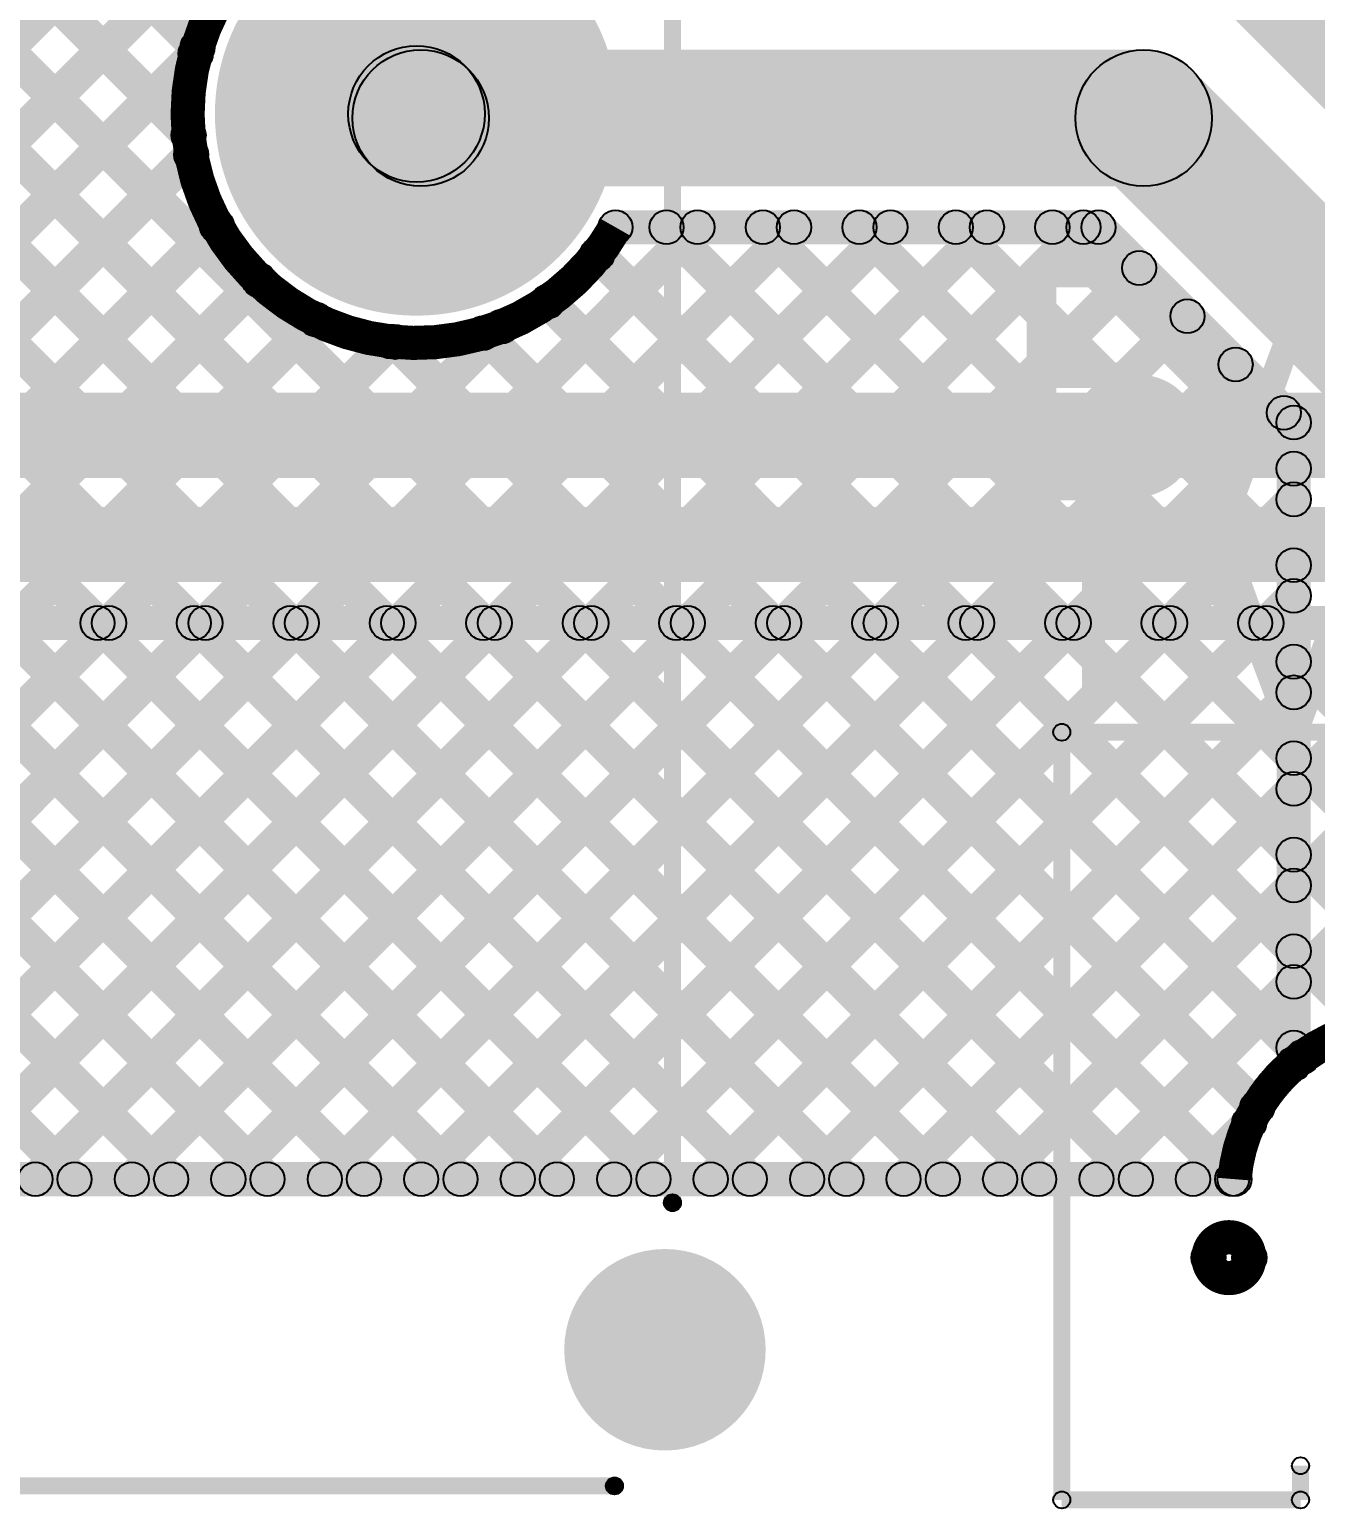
# Model space of a CAD drawing. Header units: millimetres. Extents: x -0.08 to 3.07, y -0.08 to 2.73.
# Drawn here: x 1.3824 to 1.7594, y 0.0875 to 0.5209 of the extents above; entities that cross this region are included whole.
import ezdxf

# ---------------------------------------------------------------- set-up
doc = ezdxf.new("R2010")
doc.units = ezdxf.units.MM
doc.header["$MEASUREMENT"] = 0
for name, color, linetype in [('BottomLayer', 5, 'Continuous'), ('BottomSolder', 6, 'Continuous'), ('PadHoleLayer', 156, 'Continuous'), ('TopLayer', 1, 'Continuous'), ('TopOverlay', 2, 'Continuous'), ('TopSolder', 216, 'Continuous')]:
    doc.layers.add(name, color=color, linetype=linetype)

# ---------------------------------------------------------------- blocks, each defined once
blk = doc.blocks.new('SS_12D11L5_74')
at = {"layer": 'BottomLayer'}
h = blk.add_hatch(color=5, dxfattribs=at)
edge = h.paths.add_edge_path()
edge.add_arc((-0.18898, -0.1811), 0.05512, 0, 360)
at = {"layer": 'BottomSolder'}
h = blk.add_hatch(color=6, dxfattribs=at)
edge = h.paths.add_edge_path()
edge.add_arc((-0.26181, 0.1811), 0.004, 0, 360)
h = blk.add_hatch(color=6, dxfattribs=at)
edge = h.paths.add_edge_path()
edge.add_arc((-0.18898, -0.1811), 0.05912, 0, 360)
at = {"layer": 'PadHoleLayer'}
h = blk.add_hatch(color=156, dxfattribs=at)
edge = h.paths.add_edge_path()
edge.add_arc((-0.26181, 0.1811), 0.02953, 0, 360)
h = blk.add_hatch(color=156, dxfattribs=at)
edge = h.paths.add_edge_path()
edge.add_arc((-0.18898, -0.1811), 0.0315, 0, 360)
at = {"layer": 'TopLayer'}
h = blk.add_hatch(color=1, dxfattribs=at)
edge = h.paths.add_edge_path()
edge.add_arc((-0.18898, -0.1811), 0.05512, 0, 360)
at = {"layer": 'TopOverlay'}
h = blk.add_hatch(color=2, dxfattribs=at)
edge = h.paths.add_edge_path()
edge.add_arc((-0.247, 0.221), 0.0025, 0, 360)
for points in [[(0.247, 0.2235), (0.247, 0.2185), (-0.247, 0.2185), (-0.247, 0.2235)], [(-0.2665, 0.138), (-0.2615, 0.138), (-0.2615, -0.214), (-0.2665, -0.214)]]:
    blk.add_hatch(color=2, dxfattribs=at).paths.add_polyline_path(points)
h = blk.add_hatch(color=2, dxfattribs=at)
edge = h.paths.add_edge_path()
edge.add_arc((-0.264, 0.138), 0.0025, 0, 360)
at = {"layer": 'TopSolder'}
h = blk.add_hatch(color=216, dxfattribs=at)
edge = h.paths.add_edge_path()
edge.add_arc((-0.26181, 0.1811), 0.004, 0, 360)
h = blk.add_hatch(color=216, dxfattribs=at)
edge = h.paths.add_edge_path()
edge.add_arc((-0.18898, -0.1811), 0.05912, 0, 360)
at = {"layer": 'TopOverlay'}
for centre in [(-0.247, 0.221), (-0.264, 0.138)]:
    blk.add_circle(centre, 0.0025, dxfattribs=at)
blk = doc.blocks.new('JST_C_________96')
at = {"layer": 'BottomLayer'}
h = blk.add_hatch(color=5, dxfattribs=at)
edge = h.paths.add_edge_path()
edge.add_arc((0, 0), 0.0375, 0, 360)
h = blk.add_hatch(color=5, dxfattribs=at)
edge = h.paths.add_edge_path()
edge.add_arc((0.1, 0), 0.0375, 0, 360)
at = {"layer": 'BottomSolder'}
h = blk.add_hatch(color=6, dxfattribs=at)
edge = h.paths.add_edge_path()
edge.add_arc((0, 0), 0.0415, 0, 360)
h = blk.add_hatch(color=6, dxfattribs=at)
edge = h.paths.add_edge_path()
edge.add_arc((0.1, 0), 0.0415, 0, 360)
at = {"layer": 'PadHoleLayer'}
h = blk.add_hatch(color=156, dxfattribs=at)
edge = h.paths.add_edge_path()
edge.add_arc((0, 0), 0.0195, 0, 360)
h = blk.add_hatch(color=156, dxfattribs=at)
edge = h.paths.add_edge_path()
edge.add_arc((0.1, 0), 0.0195, 0, 360)
at = {"layer": 'TopLayer'}
h = blk.add_hatch(color=1, dxfattribs=at)
edge = h.paths.add_edge_path()
edge.add_arc((0, 0), 0.0375, 0, 360)
h = blk.add_hatch(color=1, dxfattribs=at)
edge = h.paths.add_edge_path()
edge.add_arc((0.1, 0), 0.0375, 0, 360)
at = {"layer": 'TopOverlay'}
h = blk.add_hatch(color=2, dxfattribs=at)
edge = h.paths.add_edge_path()
edge.add_arc((-0.1, 0.135), 0.0025, 0, 360)
h = blk.add_hatch(color=2, dxfattribs=at)
edge = h.paths.add_edge_path()
edge.add_arc((-0.1, 0.135), 0.0025, 0, 360)
for points in [[(-0.0975, -0.09), (-0.1025, -0.09), (-0.1025, 0.135), (-0.0975, 0.135)], [(-0.1, 0.1325), (-0.1, 0.1375), (0.2, 0.1375), (0.2, 0.1325)], [(0.2025, -0.09), (0.1975, -0.09), (0.1975, 0.135), (0.2025, 0.135)], [(-0.0275, -0.09), (-0.0325, -0.09), (-0.0325, -0.08), (-0.0275, -0.08)], [(0.1325, -0.09), (0.1275, -0.09), (0.1275, -0.08), (0.1325, -0.08)], [(-0.1, -0.0925), (-0.1, -0.0875), (-0.03, -0.0875), (-0.03, -0.0925)], [(0.13, -0.0925), (0.13, -0.0875), (0.2, -0.0875), (0.2, -0.0925)]]:
    blk.add_hatch(color=2, dxfattribs=at).paths.add_polyline_path(points)
h = blk.add_hatch(color=2, dxfattribs=at)
edge = h.paths.add_edge_path()
edge.add_arc((0.2, 0.135), 0.0025, 0, 360)
h = blk.add_hatch(color=2, dxfattribs=at)
edge = h.paths.add_edge_path()
edge.add_arc((0.2, 0.135), 0.0025, 0, 360)
h = blk.add_hatch(color=2, dxfattribs=at)
edge = h.paths.add_edge_path()
edge.add_arc((-0.057, -0.019), 0.005, 0, 360)
h = blk.add_hatch(color=2, dxfattribs=at)
edge = h.paths.add_edge_path()
edge.add_arc((-0.045, -0.019), 0.005, 0, 360)
h = blk.add_hatch(color=2, dxfattribs=at)
edge = h.paths.add_edge_path()
edge.add_arc((-0.03, -0.08), 0.0025, 0, 360)
h = blk.add_hatch(color=2, dxfattribs=at)
edge = h.paths.add_edge_path()
edge.add_arc((0.13, -0.08), 0.0025, 0, 360)
h = blk.add_hatch(color=2, dxfattribs=at)
edge = h.paths.add_edge_path()
edge.add_arc((-0.1, -0.09), 0.0025, 0, 360)
h = blk.add_hatch(color=2, dxfattribs=at)
edge = h.paths.add_edge_path()
edge.add_arc((-0.1, -0.09), 0.0025, 0, 360)
h = blk.add_hatch(color=2, dxfattribs=at)
edge = h.paths.add_edge_path()
edge.add_arc((-0.03, -0.09), 0.0025, 0, 360)
h = blk.add_hatch(color=2, dxfattribs=at)
edge = h.paths.add_edge_path()
edge.add_arc((-0.03, -0.09), 0.0025, 0, 360)
h = blk.add_hatch(color=2, dxfattribs=at)
edge = h.paths.add_edge_path()
edge.add_arc((0.13, -0.09), 0.0025, 0, 360)
h = blk.add_hatch(color=2, dxfattribs=at)
edge = h.paths.add_edge_path()
edge.add_arc((0.13, -0.09), 0.0025, 0, 360)
h = blk.add_hatch(color=2, dxfattribs=at)
edge = h.paths.add_edge_path()
edge.add_arc((0.2, -0.09), 0.0025, 0, 360)
h = blk.add_hatch(color=2, dxfattribs=at)
edge = h.paths.add_edge_path()
edge.add_arc((0.2, -0.09), 0.0025, 0, 360)
at = {"layer": 'TopSolder'}
h = blk.add_hatch(color=216, dxfattribs=at)
edge = h.paths.add_edge_path()
edge.add_arc((0, 0), 0.0415, 0, 360)
h = blk.add_hatch(color=216, dxfattribs=at)
edge = h.paths.add_edge_path()
edge.add_arc((0.1, 0), 0.0415, 0, 360)
at = {"layer": 'TopOverlay', "const_width": 0.01}
blk.add_lwpolyline([(-0.045, -0.019, 1), (-0.057, -0.019, 1)], format="xyb", close=True, dxfattribs=at)
at = {"layer": 'TopOverlay'}
for centre, radius in [((-0.1, 0.135), 0.0025), ((-0.1, 0.135), 0.0025), ((0.2, 0.135), 0.0025), ((0.2, 0.135), 0.0025), ((-0.057, -0.019), 0.005), ((-0.045, -0.019), 0.005), ((-0.03, -0.08), 0.0025), ((0.13, -0.08), 0.0025), ((-0.1, -0.09), 0.0025), ((-0.1, -0.09), 0.0025), ((-0.03, -0.09), 0.0025), ((-0.03, -0.09), 0.0025), ((0.13, -0.09), 0.0025), ((0.13, -0.09), 0.0025), ((0.2, -0.09), 0.0025), ((0.2, -0.09), 0.0025)]:
    blk.add_circle(centre, radius, dxfattribs=at)

msp = doc.modelspace()

# ---------------------------------------------------------------- hatches: boundary and pattern name
at = {"layer": 'BottomLayer'}
for points in [[(0.973, 0.3895), (0.973, 0.4145), (2.14587, 0.4145), (2.14587, 0.3895)], [(0.973, 0.359), (0.973, 0.381), (2.157, 0.381), (2.157, 0.359)], [(0.97916, 0.342), (0.97916, 0.352), (2.157, 0.352), (2.157, 0.342)], [(1.22902, 0.34346), (1.23609, 0.35054), (1.39909, 0.18754), (1.39202, 0.18046)], [(1.24617, 0.18046), (1.2391, 0.18754), (1.4021, 0.35054), (1.40917, 0.34346)], [(1.2573, 0.34346), (1.26437, 0.35054), (1.42737, 0.18754), (1.4203, 0.18046)], [(1.27446, 0.18046), (1.26738, 0.18754), (1.43038, 0.35054), (1.43746, 0.34346)], [(1.28558, 0.34346), (1.29266, 0.35054), (1.45566, 0.18754), (1.44858, 0.18046)], [(1.30274, 0.18046), (1.29567, 0.18754), (1.45867, 0.35054), (1.46574, 0.34346)], [(1.31387, 0.34346), (1.32094, 0.35054), (1.48394, 0.18754), (1.47687, 0.18046)], [(1.33102, 0.18046), (1.32395, 0.18754), (1.48695, 0.35054), (1.49402, 0.34346)], [(1.34215, 0.34346), (1.34922, 0.35054), (1.51222, 0.18754), (1.50515, 0.18046)], [(1.35931, 0.18046), (1.35224, 0.18754), (1.51524, 0.35054), (1.52231, 0.34346)], [(1.37044, 0.34346), (1.37751, 0.35054), (1.54051, 0.18754), (1.53344, 0.18046)], [(1.38759, 0.18046), (1.38052, 0.18754), (1.54352, 0.35054), (1.55059, 0.34346)], [(1.39872, 0.34346), (1.40579, 0.35054), (1.56879, 0.18754), (1.56172, 0.18046)], [(1.41588, 0.18046), (1.40881, 0.18754), (1.57181, 0.35054), (1.57888, 0.34346)], [(1.42701, 0.34346), (1.43408, 0.35054), (1.59708, 0.18754), (1.59001, 0.18046)], [(1.44416, 0.18046), (1.43709, 0.18754), (1.60009, 0.35054), (1.60716, 0.34346)], [(1.45529, 0.34346), (1.46236, 0.35054), (1.62536, 0.18754), (1.61829, 0.18046)], [(1.47245, 0.18046), (1.46538, 0.18754), (1.62838, 0.35054), (1.63545, 0.34346)], [(1.48357, 0.34346), (1.49065, 0.35054), (1.65365, 0.18754), (1.64657, 0.18046)], [(1.50073, 0.18046), (1.49366, 0.18754), (1.65666, 0.35054), (1.66373, 0.34346)], [(1.51186, 0.34346), (1.51893, 0.35054), (1.68193, 0.18754), (1.67486, 0.18046)], [(1.52901, 0.18046), (1.52194, 0.18754), (1.68494, 0.35054), (1.69201, 0.34346)], [(1.54014, 0.34346), (1.54721, 0.35054), (1.71021, 0.18754), (1.70314, 0.18046)], [(1.5573, 0.18046), (1.55023, 0.18754), (1.71323, 0.35054), (1.7203, 0.34346)], [(1.56843, 0.34346), (1.5755, 0.35054), (1.7385, 0.18754), (1.73143, 0.18046)], [(1.58558, 0.18046), (1.57851, 0.18754), (1.74151, 0.35054), (1.74858, 0.34346)], [(1.59671, 0.34346), (1.60378, 0.35054), (1.7458, 0.20852), (1.73873, 0.20145)], [(1.61387, 0.18046), (1.6068, 0.18754), (1.7698, 0.35054), (1.77687, 0.34346)], [(1.625, 0.34346), (1.63207, 0.35054), (1.7592, 0.2234), (1.75213, 0.21633)], [(1.64215, 0.18046), (1.63508, 0.18754), (1.79808, 0.35054), (1.80515, 0.34346)], [(1.65328, 0.34346), (1.66035, 0.35054), (1.77882, 0.23207), (1.77174, 0.225)], [(1.67044, 0.18046), (1.66337, 0.18754), (1.82637, 0.35054), (1.83344, 0.34346)], [(1.68156, 0.34346), (1.68864, 0.35054), (1.81211, 0.22706), (1.80504, 0.21999)], [(1.69872, 0.18046), (1.69165, 0.18754), (1.85465, 0.35054), (1.86172, 0.34346)], [(1.70985, 0.34346), (1.71692, 0.35054), (1.84918, 0.21828), (1.84211, 0.21121)], [(1.73813, 0.34346), (1.7452, 0.35054), (1.86518, 0.23056), (1.85811, 0.22349)], [(1.727, 0.18046), (1.71993, 0.18754), (1.73639, 0.20399), (1.74346, 0.19692)], [(0.81199, 0.179), (0.81199, 0.189), (1.73566, 0.189), (1.73566, 0.179)]]:
    msp.add_hatch(color=5, dxfattribs=at).paths.add_polyline_path(points)
h = msp.add_hatch(color=5, dxfattribs=at)
edge = h.paths.add_edge_path()
edge.add_arc((1.40226, 0.347), 0.005, 0, 360)
h = msp.add_hatch(color=5, dxfattribs=at)
edge = h.paths.add_edge_path()
edge.add_arc((1.40564, 0.347), 0.005, 0, 360)
h = msp.add_hatch(color=5, dxfattribs=at)
edge = h.paths.add_edge_path()
edge.add_arc((1.43054, 0.347), 0.005, 0, 360)
h = msp.add_hatch(color=5, dxfattribs=at)
edge = h.paths.add_edge_path()
edge.add_arc((1.43392, 0.347), 0.005, 0, 360)
h = msp.add_hatch(color=5, dxfattribs=at)
edge = h.paths.add_edge_path()
edge.add_arc((1.45883, 0.347), 0.005, 0, 360)
h = msp.add_hatch(color=5, dxfattribs=at)
edge = h.paths.add_edge_path()
edge.add_arc((1.4622, 0.347), 0.005, 0, 360)
h = msp.add_hatch(color=5, dxfattribs=at)
edge = h.paths.add_edge_path()
edge.add_arc((1.48711, 0.347), 0.005, 0, 360)
h = msp.add_hatch(color=5, dxfattribs=at)
edge = h.paths.add_edge_path()
edge.add_arc((1.49049, 0.347), 0.005, 0, 360)
h = msp.add_hatch(color=5, dxfattribs=at)
edge = h.paths.add_edge_path()
edge.add_arc((1.51539, 0.347), 0.005, 0, 360)
h = msp.add_hatch(color=5, dxfattribs=at)
edge = h.paths.add_edge_path()
edge.add_arc((1.51877, 0.347), 0.005, 0, 360)
h = msp.add_hatch(color=5, dxfattribs=at)
edge = h.paths.add_edge_path()
edge.add_arc((1.54368, 0.347), 0.005, 0, 360)
h = msp.add_hatch(color=5, dxfattribs=at)
edge = h.paths.add_edge_path()
edge.add_arc((1.54706, 0.347), 0.005, 0, 360)
h = msp.add_hatch(color=5, dxfattribs=at)
edge = h.paths.add_edge_path()
edge.add_arc((1.57196, 0.347), 0.005, 0, 360)
h = msp.add_hatch(color=5, dxfattribs=at)
edge = h.paths.add_edge_path()
edge.add_arc((1.57534, 0.347), 0.005, 0, 360)
h = msp.add_hatch(color=5, dxfattribs=at)
edge = h.paths.add_edge_path()
edge.add_arc((1.60025, 0.347), 0.005, 0, 360)
h = msp.add_hatch(color=5, dxfattribs=at)
edge = h.paths.add_edge_path()
edge.add_arc((1.60363, 0.347), 0.005, 0, 360)
h = msp.add_hatch(color=5, dxfattribs=at)
edge = h.paths.add_edge_path()
edge.add_arc((1.62853, 0.347), 0.005, 0, 360)
h = msp.add_hatch(color=5, dxfattribs=at)
edge = h.paths.add_edge_path()
edge.add_arc((1.63191, 0.347), 0.005, 0, 360)
h = msp.add_hatch(color=5, dxfattribs=at)
edge = h.paths.add_edge_path()
edge.add_arc((1.65682, 0.347), 0.005, 0, 360)
h = msp.add_hatch(color=5, dxfattribs=at)
edge = h.paths.add_edge_path()
edge.add_arc((1.66019, 0.347), 0.005, 0, 360)
h = msp.add_hatch(color=5, dxfattribs=at)
edge = h.paths.add_edge_path()
edge.add_arc((1.6851, 0.347), 0.005, 0, 360)
h = msp.add_hatch(color=5, dxfattribs=at)
edge = h.paths.add_edge_path()
edge.add_arc((1.68848, 0.347), 0.005, 0, 360)
h = msp.add_hatch(color=5, dxfattribs=at)
edge = h.paths.add_edge_path()
edge.add_arc((1.71338, 0.347), 0.005, 0, 360)
h = msp.add_hatch(color=5, dxfattribs=at)
edge = h.paths.add_edge_path()
edge.add_arc((1.71676, 0.347), 0.005, 0, 360)
h = msp.add_hatch(color=5, dxfattribs=at)
edge = h.paths.add_edge_path()
edge.add_arc((1.74167, 0.347), 0.005, 0, 360)
h = msp.add_hatch(color=5, dxfattribs=at)
edge = h.paths.add_edge_path()
edge.add_arc((1.74505, 0.347), 0.005, 0, 360)
h = msp.add_hatch(color=5, dxfattribs=at)
edge = h.paths.add_edge_path()
edge.add_arc((1.75566, 0.21987), 0.005, 0, 360)
h = msp.add_hatch(color=5, dxfattribs=at)
edge = h.paths.add_edge_path()
edge.add_arc((1.74227, 0.20498), 0.005, 0, 360)
h = msp.add_hatch(color=5, dxfattribs=at)
edge = h.paths.add_edge_path()
edge.add_arc((1.73992, 0.20045), 0.005, 0, 360)
h = msp.add_hatch(color=5, dxfattribs=at)
edge = h.paths.add_edge_path()
edge.add_arc((1.38406, 0.184), 0.005, 0, 360)
h = msp.add_hatch(color=5, dxfattribs=at)
edge = h.paths.add_edge_path()
edge.add_arc((1.39555, 0.184), 0.005, 0, 360)
h = msp.add_hatch(color=5, dxfattribs=at)
edge = h.paths.add_edge_path()
edge.add_arc((1.41234, 0.184), 0.005, 0, 360)
h = msp.add_hatch(color=5, dxfattribs=at)
edge = h.paths.add_edge_path()
edge.add_arc((1.42384, 0.184), 0.005, 0, 360)
h = msp.add_hatch(color=5, dxfattribs=at)
edge = h.paths.add_edge_path()
edge.add_arc((1.44063, 0.184), 0.005, 0, 360)
h = msp.add_hatch(color=5, dxfattribs=at)
edge = h.paths.add_edge_path()
edge.add_arc((1.45212, 0.184), 0.005, 0, 360)
h = msp.add_hatch(color=5, dxfattribs=at)
edge = h.paths.add_edge_path()
edge.add_arc((1.46891, 0.184), 0.005, 0, 360)
h = msp.add_hatch(color=5, dxfattribs=at)
edge = h.paths.add_edge_path()
edge.add_arc((1.4804, 0.184), 0.005, 0, 360)
h = msp.add_hatch(color=5, dxfattribs=at)
edge = h.paths.add_edge_path()
edge.add_arc((1.49719, 0.184), 0.005, 0, 360)
h = msp.add_hatch(color=5, dxfattribs=at)
edge = h.paths.add_edge_path()
edge.add_arc((1.50869, 0.184), 0.005, 0, 360)
h = msp.add_hatch(color=5, dxfattribs=at)
edge = h.paths.add_edge_path()
edge.add_arc((1.52548, 0.184), 0.005, 0, 360)
h = msp.add_hatch(color=5, dxfattribs=at)
edge = h.paths.add_edge_path()
edge.add_arc((1.53697, 0.184), 0.005, 0, 360)
h = msp.add_hatch(color=5, dxfattribs=at)
edge = h.paths.add_edge_path()
edge.add_arc((1.55376, 0.184), 0.005, 0, 360)
h = msp.add_hatch(color=5, dxfattribs=at)
edge = h.paths.add_edge_path()
edge.add_arc((1.56526, 0.184), 0.005, 0, 360)
h = msp.add_hatch(color=5, dxfattribs=at)
edge = h.paths.add_edge_path()
edge.add_arc((1.58205, 0.184), 0.005, 0, 360)
h = msp.add_hatch(color=5, dxfattribs=at)
edge = h.paths.add_edge_path()
edge.add_arc((1.59354, 0.184), 0.005, 0, 360)
h = msp.add_hatch(color=5, dxfattribs=at)
edge = h.paths.add_edge_path()
edge.add_arc((1.61033, 0.184), 0.005, 0, 360)
h = msp.add_hatch(color=5, dxfattribs=at)
edge = h.paths.add_edge_path()
edge.add_arc((1.62183, 0.184), 0.005, 0, 360)
h = msp.add_hatch(color=5, dxfattribs=at)
edge = h.paths.add_edge_path()
edge.add_arc((1.63862, 0.184), 0.005, 0, 360)
h = msp.add_hatch(color=5, dxfattribs=at)
edge = h.paths.add_edge_path()
edge.add_arc((1.65011, 0.184), 0.005, 0, 360)
h = msp.add_hatch(color=5, dxfattribs=at)
edge = h.paths.add_edge_path()
edge.add_arc((1.6669, 0.184), 0.005, 0, 360)
h = msp.add_hatch(color=5, dxfattribs=at)
edge = h.paths.add_edge_path()
edge.add_arc((1.67839, 0.184), 0.005, 0, 360)
h = msp.add_hatch(color=5, dxfattribs=at)
edge = h.paths.add_edge_path()
edge.add_arc((1.69518, 0.184), 0.005, 0, 360)
h = msp.add_hatch(color=5, dxfattribs=at)
edge = h.paths.add_edge_path()
edge.add_arc((1.70668, 0.184), 0.005, 0, 360)
h = msp.add_hatch(color=5, dxfattribs=at)
edge = h.paths.add_edge_path()
edge.add_arc((1.72347, 0.184), 0.005, 0, 360)
h = msp.add_hatch(color=5, dxfattribs=at)
edge = h.paths.add_edge_path()
edge.add_arc((1.73496, 0.184), 0.005, 0, 360)
h = msp.add_hatch(color=5, dxfattribs=at)
edge = h.paths.add_edge_path()
edge.add_arc((1.73566, 0.184), 0.005, 0, 360)
h = msp.add_hatch(color=5, dxfattribs=at)
edge = h.paths.add_edge_path()
edge.add_arc((1.73566, 0.184), 0.005, 0, 360)
at = {"layer": 'TopLayer'}
for points in [[(1.66986, 0.58986), (1.69814, 0.61814), (2.15655, 0.15973), (2.12827, 0.13145)], [(1.3353, 0.57659), (1.34237, 0.58366), (1.43252, 0.49351), (1.42545, 0.48644)], [(1.37572, 0.508), (1.36865, 0.51507), (1.41211, 0.55854), (1.41918, 0.55146)], [(1.37635, 0.48035), (1.36928, 0.48742), (1.44039, 0.55854), (1.44747, 0.55146)], [(1.38871, 0.55146), (1.39578, 0.55854), (1.43512, 0.5192), (1.42804, 0.51213)], [(1.36535, 0.51825), (1.37242, 0.52533), (1.71021, 0.18754), (1.70314, 0.18046)], [(1.10475, 0.18046), (1.09768, 0.18754), (1.42752, 0.51738), (1.43459, 0.5103)], [(1.18023, 0.50539), (1.1873, 0.51246), (1.51222, 0.18754), (1.50515, 0.18046)], [(1.49702, 0.475), (1.49702, 0.515), (1.709, 0.515), (1.709, 0.475)], [(1.48167, 0.48206), (1.50996, 0.51035), (1.51116, 0.50914), (1.48288, 0.48086)], [(1.69486, 0.48086), (1.72314, 0.50914), (1.79914, 0.43314), (1.77086, 0.40486)], [(1.37002, 0.48531), (1.37709, 0.49238), (1.68193, 0.18754), (1.67486, 0.18046)], [(1.13303, 0.18046), (1.12596, 0.18754), (1.42623, 0.4878), (1.4333, 0.48073)], [(1.17973, 0.4776), (1.1868, 0.48467), (1.48394, 0.18754), (1.47687, 0.18046)], [(1.36368, 0.46336), (1.37075, 0.47043), (1.65365, 0.18754), (1.64657, 0.18046)], [(1.16132, 0.18046), (1.15425, 0.18754), (1.4337, 0.46698), (1.44077, 0.45991)], [(1.17151, 0.45753), (1.17859, 0.46461), (1.45566, 0.18754), (1.44858, 0.18046)], [(1.30274, 0.18046), (1.29567, 0.18754), (1.57467, 0.46654), (1.58174, 0.45946)], [(1.33102, 0.18046), (1.32395, 0.18754), (1.60295, 0.46654), (1.61002, 0.45946)], [(1.35931, 0.18046), (1.35224, 0.18754), (1.63124, 0.46654), (1.63831, 0.45946)], [(1.38759, 0.18046), (1.38052, 0.18754), (1.65952, 0.46654), (1.66659, 0.45946)], [(1.41588, 0.18046), (1.40881, 0.18754), (1.68781, 0.46654), (1.69488, 0.45946)], [(1.55414, 0.458), (1.55414, 0.468), (1.69575, 0.468), (1.69575, 0.458)], [(1.56556, 0.45946), (1.57264, 0.46654), (1.75654, 0.28264), (1.74946, 0.27556)], [(1.59385, 0.45946), (1.60092, 0.46654), (1.75654, 0.31092), (1.74946, 0.30385)], [(1.62213, 0.45946), (1.6292, 0.46654), (1.75654, 0.3392), (1.74946, 0.33213)], [(1.65042, 0.45946), (1.65749, 0.46654), (1.75654, 0.36749), (1.74946, 0.36042)], [(1.6787, 0.45946), (1.68577, 0.46654), (1.75654, 0.39577), (1.74946, 0.3887)], [(1.69221, 0.45946), (1.69928, 0.46654), (1.75654, 0.40928), (1.74946, 0.40221)], [(1.54527, 0.45148), (1.55234, 0.45855), (1.75654, 0.25435), (1.74946, 0.24728)], [(1.1896, 0.18046), (1.18253, 0.18754), (1.44606, 0.45107), (1.45314, 0.444)], [(1.35213, 0.44662), (1.3592, 0.45369), (1.62536, 0.18754), (1.61829, 0.18046)], [(1.44416, 0.18046), (1.43709, 0.18754), (1.70415, 0.45459), (1.71122, 0.44752)], [(1.15857, 0.4422), (1.16564, 0.44927), (1.42737, 0.18754), (1.4203, 0.18046)], [(1.53077, 0.43769), (1.53784, 0.44476), (1.75654, 0.22607), (1.74946, 0.219)], [(1.14128, 0.4312), (1.14835, 0.43827), (1.39909, 0.18754), (1.39202, 0.18046)], [(1.21789, 0.18046), (1.21082, 0.18754), (1.46275, 0.43947), (1.46982, 0.4324)], [(1.33627, 0.4342), (1.34334, 0.44127), (1.59708, 0.18754), (1.59001, 0.18046)], [(1.47245, 0.18046), (1.46538, 0.18754), (1.71829, 0.44045), (1.72536, 0.43338)], [(1.27446, 0.18046), (1.26738, 0.18754), (1.51732, 0.43747), (1.52439, 0.4304)], [(1.28611, 0.42779), (1.29318, 0.43486), (1.54051, 0.18754), (1.53344, 0.18046)], [(1.31551, 0.42667), (1.32259, 0.43374), (1.56879, 0.18754), (1.56172, 0.18046)], [(1.51174, 0.42843), (1.51881, 0.43551), (1.7458, 0.20852), (1.73873, 0.20145)], [(1.24617, 0.18046), (1.2391, 0.18754), (1.48463, 0.43306), (1.4917, 0.42599)], [(1.48605, 0.42584), (1.49312, 0.43291), (1.7385, 0.18754), (1.73143, 0.18046)], [(1.50073, 0.18046), (1.49366, 0.18754), (1.73243, 0.42631), (1.73951, 0.41924)], [(1.52901, 0.18046), (1.52194, 0.18754), (1.74658, 0.41217), (1.75365, 0.4051)], [(1.758, 0.21777), (1.748, 0.21777), (1.748, 0.40575), (1.758, 0.40575)], [(1.5573, 0.18046), (1.55023, 0.18754), (1.74946, 0.38677), (1.75654, 0.3797)], [(1.58558, 0.18046), (1.57851, 0.18754), (1.74946, 0.35849), (1.75654, 0.35142)], [(1.61387, 0.18046), (1.6068, 0.18754), (1.74946, 0.3302), (1.75654, 0.32313)], [(1.64215, 0.18046), (1.63508, 0.18754), (1.74946, 0.30192), (1.75654, 0.29485)], [(1.67044, 0.18046), (1.66337, 0.18754), (1.74946, 0.27363), (1.75654, 0.26656)], [(1.69872, 0.18046), (1.69165, 0.18754), (1.74946, 0.24535), (1.75654, 0.23828)], [(1.727, 0.18046), (1.71993, 0.18754), (1.73639, 0.20399), (1.74346, 0.19692)], [(0.81199, 0.179), (0.81199, 0.189), (1.73566, 0.189), (1.73566, 0.179)]]:
    msp.add_hatch(color=1, dxfattribs=at).paths.add_polyline_path(points)
h = msp.add_hatch(color=1, dxfattribs=at)
edge = h.paths.add_edge_path()
edge.add_arc((1.43158, 0.51567), 0.005, 0, 360)
h = msp.add_hatch(color=1, dxfattribs=at)
edge = h.paths.add_edge_path()
edge.add_arc((1.43106, 0.51384), 0.005, 0, 360)
h = msp.add_hatch(color=1, dxfattribs=at)
edge = h.paths.add_edge_path()
edge.add_arc((1.49581, 0.4962), 0.02, 0, 360)
h = msp.add_hatch(color=1, dxfattribs=at)
edge = h.paths.add_edge_path()
edge.add_arc((1.49702, 0.495), 0.02, 0, 360)
h = msp.add_hatch(color=1, dxfattribs=at)
edge = h.paths.add_edge_path()
edge.add_arc((1.49702, 0.495), 0.02, 0, 360)
h = msp.add_hatch(color=1, dxfattribs=at)
edge = h.paths.add_edge_path()
edge.add_arc((1.709, 0.495), 0.02, 0, 360)
h = msp.add_hatch(color=1, dxfattribs=at)
edge = h.paths.add_edge_path()
edge.add_arc((1.709, 0.495), 0.02, 0, 360)
h = msp.add_hatch(color=1, dxfattribs=at)
edge = h.paths.add_edge_path()
edge.add_arc((1.42899, 0.48998), 0.005, 0, 360)
h = msp.add_hatch(color=1, dxfattribs=at)
edge = h.paths.add_edge_path()
edge.add_arc((1.42977, 0.48427), 0.005, 0, 360)
h = msp.add_hatch(color=1, dxfattribs=at)
edge = h.paths.add_edge_path()
edge.add_arc((1.43723, 0.46345), 0.005, 0, 360)
h = msp.add_hatch(color=1, dxfattribs=at)
edge = h.paths.add_edge_path()
edge.add_arc((1.55414, 0.463), 0.005, 0, 360)
h = msp.add_hatch(color=1, dxfattribs=at)
edge = h.paths.add_edge_path()
edge.add_arc((1.55414, 0.463), 0.005, 0, 360)
h = msp.add_hatch(color=1, dxfattribs=at)
edge = h.paths.add_edge_path()
edge.add_arc((1.5691, 0.463), 0.005, 0, 360)
h = msp.add_hatch(color=1, dxfattribs=at)
edge = h.paths.add_edge_path()
edge.add_arc((1.5782, 0.463), 0.005, 0, 360)
h = msp.add_hatch(color=1, dxfattribs=at)
edge = h.paths.add_edge_path()
edge.add_arc((1.59738, 0.463), 0.005, 0, 360)
h = msp.add_hatch(color=1, dxfattribs=at)
edge = h.paths.add_edge_path()
edge.add_arc((1.60649, 0.463), 0.005, 0, 360)
h = msp.add_hatch(color=1, dxfattribs=at)
edge = h.paths.add_edge_path()
edge.add_arc((1.62567, 0.463), 0.005, 0, 360)
h = msp.add_hatch(color=1, dxfattribs=at)
edge = h.paths.add_edge_path()
edge.add_arc((1.63477, 0.463), 0.005, 0, 360)
h = msp.add_hatch(color=1, dxfattribs=at)
edge = h.paths.add_edge_path()
edge.add_arc((1.65395, 0.463), 0.005, 0, 360)
h = msp.add_hatch(color=1, dxfattribs=at)
edge = h.paths.add_edge_path()
edge.add_arc((1.66306, 0.463), 0.005, 0, 360)
h = msp.add_hatch(color=1, dxfattribs=at)
edge = h.paths.add_edge_path()
edge.add_arc((1.68224, 0.463), 0.005, 0, 360)
h = msp.add_hatch(color=1, dxfattribs=at)
edge = h.paths.add_edge_path()
edge.add_arc((1.69134, 0.463), 0.005, 0, 360)
h = msp.add_hatch(color=1, dxfattribs=at)
edge = h.paths.add_edge_path()
edge.add_arc((1.69575, 0.463), 0.005, 0, 360)
h = msp.add_hatch(color=1, dxfattribs=at)
edge = h.paths.add_edge_path()
edge.add_arc((1.69575, 0.463), 0.005, 0, 360)
h = msp.add_hatch(color=1, dxfattribs=at)
edge = h.paths.add_edge_path()
edge.add_arc((1.5488, 0.45501), 0.005, 0, 360)
h = msp.add_hatch(color=1, dxfattribs=at)
edge = h.paths.add_edge_path()
edge.add_arc((1.70769, 0.45106), 0.005, 0, 360)
h = msp.add_hatch(color=1, dxfattribs=at)
edge = h.paths.add_edge_path()
edge.add_arc((1.4496, 0.44753), 0.005, 0, 360)
h = msp.add_hatch(color=1, dxfattribs=at)
edge = h.paths.add_edge_path()
edge.add_arc((1.53431, 0.44122), 0.005, 0, 360)
h = msp.add_hatch(color=1, dxfattribs=at)
edge = h.paths.add_edge_path()
edge.add_arc((1.46628, 0.43593), 0.005, 0, 360)
h = msp.add_hatch(color=1, dxfattribs=at)
edge = h.paths.add_edge_path()
edge.add_arc((1.52085, 0.43393), 0.005, 0, 360)
h = msp.add_hatch(color=1, dxfattribs=at)
edge = h.paths.add_edge_path()
edge.add_arc((1.72183, 0.43692), 0.005, 0, 360)
h = msp.add_hatch(color=1, dxfattribs=at)
edge = h.paths.add_edge_path()
edge.add_arc((1.48816, 0.42952), 0.005, 0, 360)
h = msp.add_hatch(color=1, dxfattribs=at)
edge = h.paths.add_edge_path()
edge.add_arc((1.48959, 0.42938), 0.005, 0, 360)
h = msp.add_hatch(color=1, dxfattribs=at)
edge = h.paths.add_edge_path()
edge.add_arc((1.51528, 0.43197), 0.005, 0, 360)
h = msp.add_hatch(color=1, dxfattribs=at)
edge = h.paths.add_edge_path()
edge.add_arc((1.73597, 0.42278), 0.005, 0, 360)
h = msp.add_hatch(color=1, dxfattribs=at)
edge = h.paths.add_edge_path()
edge.add_arc((1.75011, 0.40863), 0.005, 0, 360)
h = msp.add_hatch(color=1, dxfattribs=at)
edge = h.paths.add_edge_path()
edge.add_arc((1.753, 0.40575), 0.005, 0, 360)
h = msp.add_hatch(color=1, dxfattribs=at)
edge = h.paths.add_edge_path()
edge.add_arc((1.753, 0.40575), 0.005, 0, 360)
h = msp.add_hatch(color=1, dxfattribs=at)
edge = h.paths.add_edge_path()
edge.add_arc((1.753, 0.39224), 0.005, 0, 360)
h = msp.add_hatch(color=1, dxfattribs=at)
edge = h.paths.add_edge_path()
edge.add_arc((1.753, 0.38324), 0.005, 0, 360)
h = msp.add_hatch(color=1, dxfattribs=at)
edge = h.paths.add_edge_path()
edge.add_arc((1.753, 0.36395), 0.005, 0, 360)
h = msp.add_hatch(color=1, dxfattribs=at)
edge = h.paths.add_edge_path()
edge.add_arc((1.753, 0.35495), 0.005, 0, 360)
h = msp.add_hatch(color=1, dxfattribs=at)
edge = h.paths.add_edge_path()
edge.add_arc((1.753, 0.33567), 0.005, 0, 360)
h = msp.add_hatch(color=1, dxfattribs=at)
edge = h.paths.add_edge_path()
edge.add_arc((1.753, 0.32667), 0.005, 0, 360)
h = msp.add_hatch(color=1, dxfattribs=at)
edge = h.paths.add_edge_path()
edge.add_arc((1.753, 0.30738), 0.005, 0, 360)
h = msp.add_hatch(color=1, dxfattribs=at)
edge = h.paths.add_edge_path()
edge.add_arc((1.753, 0.29838), 0.005, 0, 360)
h = msp.add_hatch(color=1, dxfattribs=at)
edge = h.paths.add_edge_path()
edge.add_arc((1.753, 0.2791), 0.005, 0, 360)
h = msp.add_hatch(color=1, dxfattribs=at)
edge = h.paths.add_edge_path()
edge.add_arc((1.753, 0.2701), 0.005, 0, 360)
h = msp.add_hatch(color=1, dxfattribs=at)
edge = h.paths.add_edge_path()
edge.add_arc((1.753, 0.25082), 0.005, 0, 360)
h = msp.add_hatch(color=1, dxfattribs=at)
edge = h.paths.add_edge_path()
edge.add_arc((1.753, 0.24182), 0.005, 0, 360)
h = msp.add_hatch(color=1, dxfattribs=at)
edge = h.paths.add_edge_path()
edge.add_arc((1.753, 0.22253), 0.005, 0, 360)
h = msp.add_hatch(color=1, dxfattribs=at)
edge = h.paths.add_edge_path()
edge.add_arc((1.753, 0.21777), 0.005, 0, 360)
h = msp.add_hatch(color=1, dxfattribs=at)
edge = h.paths.add_edge_path()
edge.add_arc((1.753, 0.21777), 0.005, 0, 360)
h = msp.add_hatch(color=1, dxfattribs=at)
edge = h.paths.add_edge_path()
edge.add_arc((1.74227, 0.20498), 0.005, 0, 360)
h = msp.add_hatch(color=1, dxfattribs=at)
edge = h.paths.add_edge_path()
edge.add_arc((1.73992, 0.20045), 0.005, 0, 360)
h = msp.add_hatch(color=1, dxfattribs=at)
edge = h.paths.add_edge_path()
edge.add_arc((1.38406, 0.184), 0.005, 0, 360)
h = msp.add_hatch(color=1, dxfattribs=at)
edge = h.paths.add_edge_path()
edge.add_arc((1.39555, 0.184), 0.005, 0, 360)
h = msp.add_hatch(color=1, dxfattribs=at)
edge = h.paths.add_edge_path()
edge.add_arc((1.41234, 0.184), 0.005, 0, 360)
h = msp.add_hatch(color=1, dxfattribs=at)
edge = h.paths.add_edge_path()
edge.add_arc((1.42384, 0.184), 0.005, 0, 360)
h = msp.add_hatch(color=1, dxfattribs=at)
edge = h.paths.add_edge_path()
edge.add_arc((1.44063, 0.184), 0.005, 0, 360)
h = msp.add_hatch(color=1, dxfattribs=at)
edge = h.paths.add_edge_path()
edge.add_arc((1.45212, 0.184), 0.005, 0, 360)
h = msp.add_hatch(color=1, dxfattribs=at)
edge = h.paths.add_edge_path()
edge.add_arc((1.46891, 0.184), 0.005, 0, 360)
h = msp.add_hatch(color=1, dxfattribs=at)
edge = h.paths.add_edge_path()
edge.add_arc((1.4804, 0.184), 0.005, 0, 360)
h = msp.add_hatch(color=1, dxfattribs=at)
edge = h.paths.add_edge_path()
edge.add_arc((1.49719, 0.184), 0.005, 0, 360)
h = msp.add_hatch(color=1, dxfattribs=at)
edge = h.paths.add_edge_path()
edge.add_arc((1.50869, 0.184), 0.005, 0, 360)
h = msp.add_hatch(color=1, dxfattribs=at)
edge = h.paths.add_edge_path()
edge.add_arc((1.52548, 0.184), 0.005, 0, 360)
h = msp.add_hatch(color=1, dxfattribs=at)
edge = h.paths.add_edge_path()
edge.add_arc((1.53697, 0.184), 0.005, 0, 360)
h = msp.add_hatch(color=1, dxfattribs=at)
edge = h.paths.add_edge_path()
edge.add_arc((1.55376, 0.184), 0.005, 0, 360)
h = msp.add_hatch(color=1, dxfattribs=at)
edge = h.paths.add_edge_path()
edge.add_arc((1.56526, 0.184), 0.005, 0, 360)
h = msp.add_hatch(color=1, dxfattribs=at)
edge = h.paths.add_edge_path()
edge.add_arc((1.58205, 0.184), 0.005, 0, 360)
h = msp.add_hatch(color=1, dxfattribs=at)
edge = h.paths.add_edge_path()
edge.add_arc((1.59354, 0.184), 0.005, 0, 360)
h = msp.add_hatch(color=1, dxfattribs=at)
edge = h.paths.add_edge_path()
edge.add_arc((1.61033, 0.184), 0.005, 0, 360)
h = msp.add_hatch(color=1, dxfattribs=at)
edge = h.paths.add_edge_path()
edge.add_arc((1.62183, 0.184), 0.005, 0, 360)
h = msp.add_hatch(color=1, dxfattribs=at)
edge = h.paths.add_edge_path()
edge.add_arc((1.63862, 0.184), 0.005, 0, 360)
h = msp.add_hatch(color=1, dxfattribs=at)
edge = h.paths.add_edge_path()
edge.add_arc((1.65011, 0.184), 0.005, 0, 360)
h = msp.add_hatch(color=1, dxfattribs=at)
edge = h.paths.add_edge_path()
edge.add_arc((1.6669, 0.184), 0.005, 0, 360)
h = msp.add_hatch(color=1, dxfattribs=at)
edge = h.paths.add_edge_path()
edge.add_arc((1.67839, 0.184), 0.005, 0, 360)
h = msp.add_hatch(color=1, dxfattribs=at)
edge = h.paths.add_edge_path()
edge.add_arc((1.69518, 0.184), 0.005, 0, 360)
h = msp.add_hatch(color=1, dxfattribs=at)
edge = h.paths.add_edge_path()
edge.add_arc((1.70668, 0.184), 0.005, 0, 360)
h = msp.add_hatch(color=1, dxfattribs=at)
edge = h.paths.add_edge_path()
edge.add_arc((1.72347, 0.184), 0.005, 0, 360)
h = msp.add_hatch(color=1, dxfattribs=at)
edge = h.paths.add_edge_path()
edge.add_arc((1.73496, 0.184), 0.005, 0, 360)
h = msp.add_hatch(color=1, dxfattribs=at)
edge = h.paths.add_edge_path()
edge.add_arc((1.73566, 0.184), 0.005, 0, 360)
h = msp.add_hatch(color=1, dxfattribs=at)
edge = h.paths.add_edge_path()
edge.add_arc((1.73566, 0.184), 0.005, 0, 360)

# ---------------------------------------------------------------- linework, layer by layer
at = {"layer": 'BottomLayer', "const_width": 0.01}
msp.add_lwpolyline([(1.73566, 0.184, -0.866657), (1.83347, 0.19005)], format="xyb", dxfattribs=at)
at = {"layer": 'BottomLayer'}
for centre in [(1.40226, 0.347), (1.40564, 0.347), (1.43054, 0.347), (1.43392, 0.347), (1.45883, 0.347), (1.4622, 0.347), (1.48711, 0.347), (1.49049, 0.347), (1.51539, 0.347), (1.51877, 0.347), (1.54368, 0.347), (1.54706, 0.347), (1.57196, 0.347), (1.57534, 0.347), (1.60025, 0.347), (1.60363, 0.347), (1.62853, 0.347), (1.63191, 0.347), (1.65682, 0.347), (1.66019, 0.347), (1.6851, 0.347), (1.68848, 0.347), (1.71338, 0.347), (1.71676, 0.347), (1.74167, 0.347), (1.74505, 0.347), (1.75566, 0.21987), (1.74227, 0.20498), (1.73992, 0.20045), (1.38406, 0.184), (1.39555, 0.184), (1.41234, 0.184), (1.42384, 0.184), (1.44063, 0.184), (1.45212, 0.184), (1.46891, 0.184), (1.4804, 0.184), (1.49719, 0.184), (1.50869, 0.184), (1.52548, 0.184), (1.53697, 0.184), (1.55376, 0.184), (1.56526, 0.184), (1.58205, 0.184), (1.59354, 0.184), (1.61033, 0.184), (1.62183, 0.184), (1.63862, 0.184), (1.65011, 0.184), (1.6669, 0.184), (1.67839, 0.184), (1.69518, 0.184), (1.70668, 0.184), (1.72347, 0.184), (1.73496, 0.184), (1.73566, 0.184), (1.73566, 0.184)]:
    msp.add_circle(centre, 0.005, dxfattribs=at)
at = {"layer": 'TopLayer', "const_width": 0.01}
for points in [[(1.55414, 0.463, -1.321182), (1.46344, 0.555)], [(1.73566, 0.184, -0.199318), (1.753, 0.21777)]]:
    msp.add_lwpolyline(points, format="xyb", dxfattribs=at)
at = {"layer": 'TopLayer'}
for centre, radius in [((1.43158, 0.51567), 0.005), ((1.43106, 0.51384), 0.005), ((1.49581, 0.4962), 0.02), ((1.49702, 0.495), 0.02), ((1.49702, 0.495), 0.02), ((1.709, 0.495), 0.02), ((1.709, 0.495), 0.02), ((1.42899, 0.48998), 0.005), ((1.42977, 0.48427), 0.005), ((1.43723, 0.46345), 0.005), ((1.55414, 0.463), 0.005), ((1.55414, 0.463), 0.005), ((1.5691, 0.463), 0.005), ((1.5782, 0.463), 0.005), ((1.59738, 0.463), 0.005), ((1.60649, 0.463), 0.005), ((1.62567, 0.463), 0.005), ((1.63477, 0.463), 0.005), ((1.65395, 0.463), 0.005), ((1.66306, 0.463), 0.005), ((1.68224, 0.463), 0.005), ((1.69134, 0.463), 0.005), ((1.69575, 0.463), 0.005), ((1.69575, 0.463), 0.005), ((1.5488, 0.45501), 0.005), ((1.70769, 0.45106), 0.005), ((1.4496, 0.44753), 0.005), ((1.53431, 0.44122), 0.005), ((1.46628, 0.43593), 0.005), ((1.52085, 0.43393), 0.005), ((1.72183, 0.43692), 0.005), ((1.48816, 0.42952), 0.005), ((1.48959, 0.42938), 0.005), ((1.51528, 0.43197), 0.005), ((1.73597, 0.42278), 0.005), ((1.75011, 0.40863), 0.005), ((1.753, 0.40575), 0.005), ((1.753, 0.40575), 0.005), ((1.753, 0.39224), 0.005), ((1.753, 0.38324), 0.005), ((1.753, 0.36395), 0.005), ((1.753, 0.35495), 0.005), ((1.753, 0.33567), 0.005), ((1.753, 0.32667), 0.005), ((1.753, 0.30738), 0.005), ((1.753, 0.29838), 0.005), ((1.753, 0.2791), 0.005), ((1.753, 0.2701), 0.005), ((1.753, 0.25082), 0.005), ((1.753, 0.24182), 0.005), ((1.753, 0.22253), 0.005), ((1.753, 0.21777), 0.005), ((1.753, 0.21777), 0.005), ((1.74227, 0.20498), 0.005), ((1.73992, 0.20045), 0.005), ((1.38406, 0.184), 0.005), ((1.39555, 0.184), 0.005), ((1.41234, 0.184), 0.005), ((1.42384, 0.184), 0.005), ((1.44063, 0.184), 0.005), ((1.45212, 0.184), 0.005), ((1.46891, 0.184), 0.005), ((1.4804, 0.184), 0.005), ((1.49719, 0.184), 0.005), ((1.50869, 0.184), 0.005), ((1.52548, 0.184), 0.005), ((1.53697, 0.184), 0.005), ((1.55376, 0.184), 0.005), ((1.56526, 0.184), 0.005), ((1.58205, 0.184), 0.005), ((1.59354, 0.184), 0.005), ((1.61033, 0.184), 0.005), ((1.62183, 0.184), 0.005), ((1.63862, 0.184), 0.005), ((1.65011, 0.184), 0.005), ((1.6669, 0.184), 0.005), ((1.67839, 0.184), 0.005), ((1.69518, 0.184), 0.005), ((1.70668, 0.184), 0.005), ((1.72347, 0.184), 0.005), ((1.73496, 0.184), 0.005), ((1.73566, 0.184), 0.005), ((1.73566, 0.184), 0.005)]:
    msp.add_circle(centre, radius, dxfattribs=at)

# ---------------------------------------------------------------- block references
for name, p, rotation in [('SS_12D11L5_74', (1.30684, 0.3151), 180), ('JST_C_________96', (1.785, 0.18), 360)]:
    msp.add_blockref(name, p, dxfattribs=dict(rotation=rotation))

# ---------------------------------------------------------------- texts
at = {"layer": 'TopOverlay'}
for s, p in [('BATTERY', (1.667, 0.383)), ('+VE', (1.667, 0.315))]:
    msp.add_text(s, height=0.07, rotation=360, dxfattribs=at).set_placement(p)

doc.saveas('drawing.dxf')
